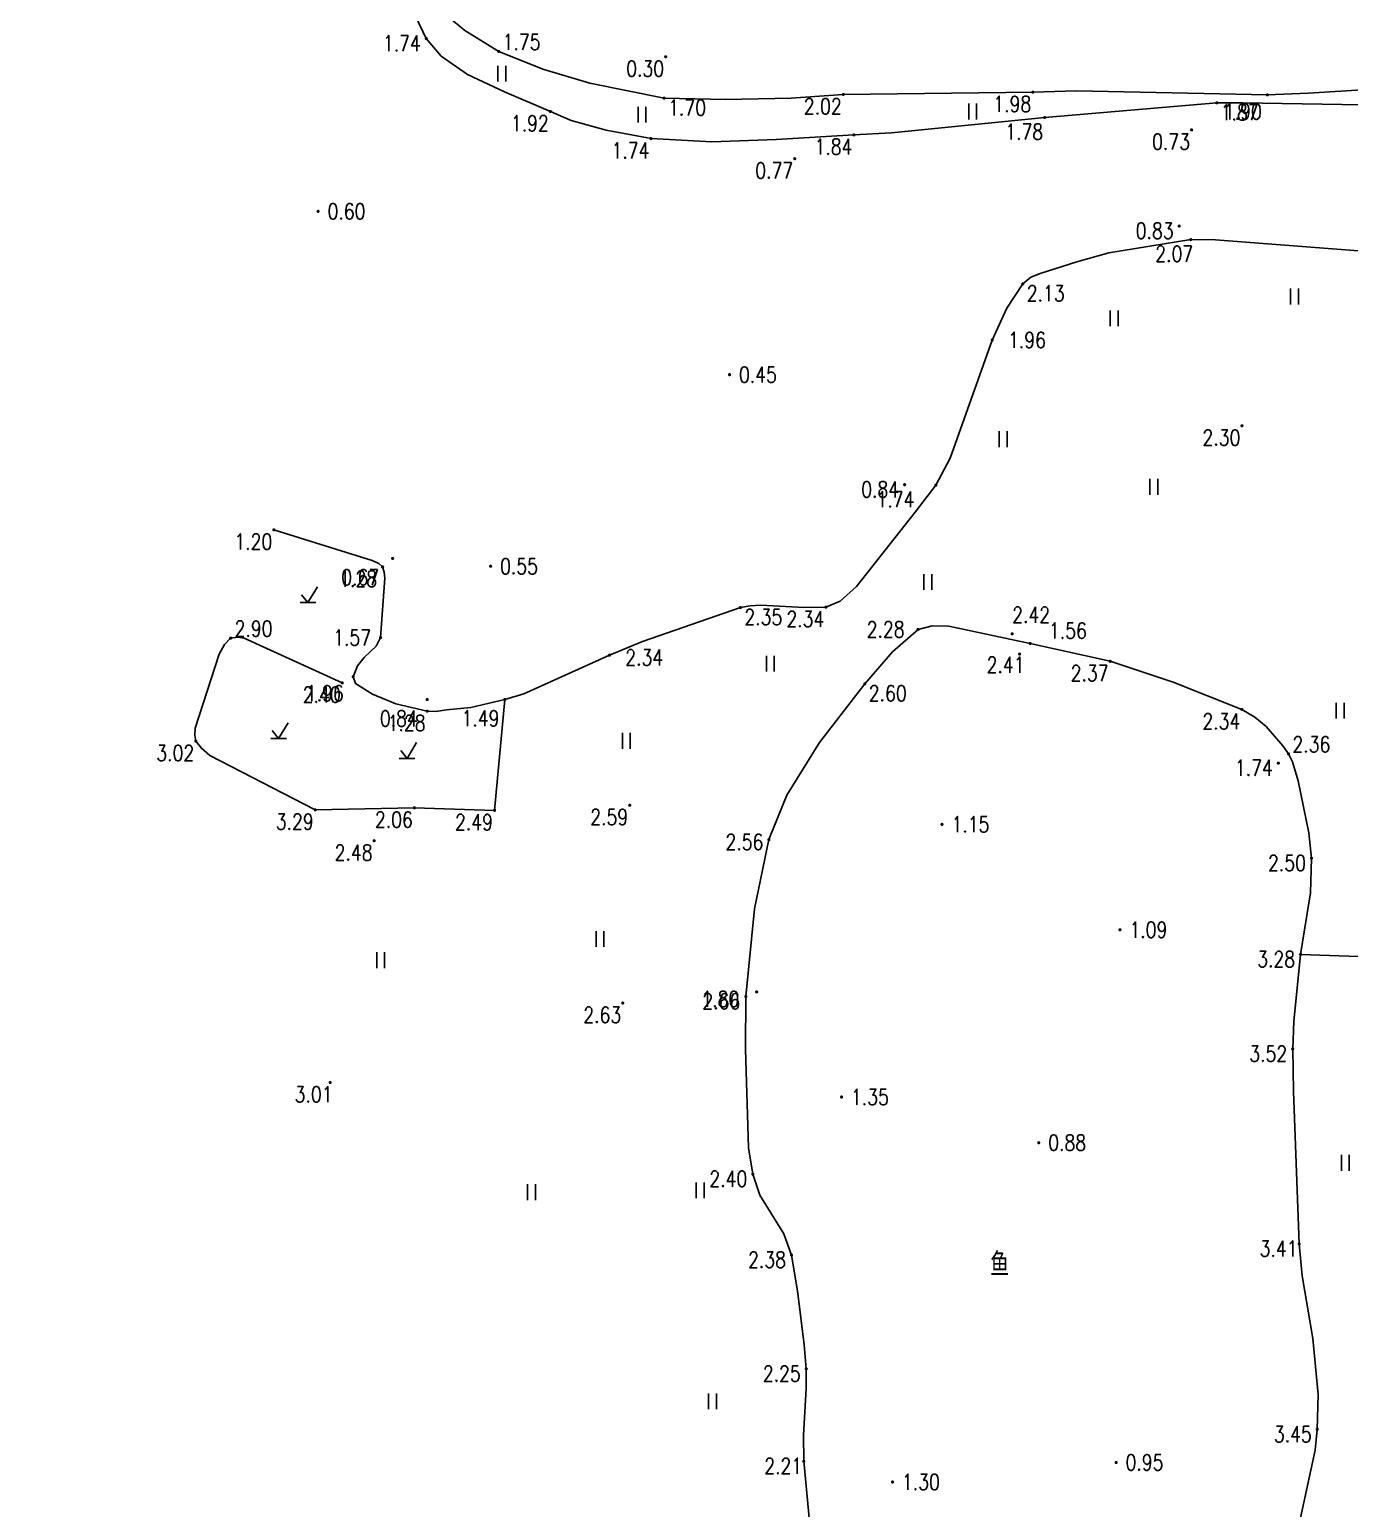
# Model space of a CAD drawing. Extents: x 500064 to 501389, y 2542464 to 2545400.
# Drawn here: x 500636.2 to 500719.7, y 2543541.7 to 2543635.3 of the extents above; entities that cross this region are included whole.
import ezdxf
from ezdxf.enums import TextEntityAlignment as Align

# ---------------------------------------------------------------- set-up
doc = ezdxf.new("R2010")
doc.units = 0
doc.header["$LTSCALE"] = 0.5
doc.layers.get('0').update_dxf_attribs({"linetype": 'CONTINUOUS', "lineweight": 5})
doc.layers.add('GCD', color=8, linetype='CONTINUOUS')
doc.layers.add('地形图', color=8, linetype='CONTINUOUS')
doc.styles.add('HZ', font='romans.shx', dxfattribs={"width": 0.8, "bigfont": 'hztxt.shx'})
doc.linetypes.add('10421', pattern='A,2,[150,AAA.SHX,S=1,R=0,X=0,Y=1],1e-11', length=2)
doc.linetypes.add('1161', pattern='A,0,[149,AAA.SHX,S=0.15,R=0,X=0,Y=0],-1.6', length=1.6)

# ---------------------------------------------------------------- blocks, each defined once
blk = doc.blocks.new('GC200')
at = {"linetype": 'Continuous', "const_width": 0.2, "flags": 128}
blk.add_lwpolyline([(-0.1, 0, 1), (0.1, 0, 1)], format="xyb", close=True, dxfattribs=at)
blk = doc.blocks.new('gc121')
for p, q in [((-0.5, -1), (-0.5, 1)), ((0.5, -1), (0.5, 1))]:
    blk.add_line(p, q)
blk = doc.blocks.new('gc123')
for p, q in [((0, 0), (1.2, 2)), ((-1, 0), (1, 0)), ((0, 0), (-0.8, 1))]:
    blk.add_line(p, q)

msp = doc.modelspace()

# ---------------------------------------------------------------- linework, layer by layer
at = {"layer": '地形图', "linetype": '10421', "flags": 128}
for points in [[(500860.343, 2543851.928), (500860.047, 2543848.173), (500860.224, 2543843.871), (500860.586, 2543841.436), (500861.444, 2543839.235), (500862.157, 2543836.826), (500862.338, 2543834.809), (500861.901, 2543832.451), (500860.911, 2543830.439), (500859.128, 2543827.609), (500851.893, 2543817.011), (500850.945, 2543815.282), (500850.008, 2543813.394), (500847.518, 2543806.489), (500847.098, 2543805.734), (500846.64, 2543805.158), (500845.603, 2543804.195), (500844.63, 2543803.65), (500843.912, 2543803.41), (500843.033, 2543803.431), (500841.899, 2543803.694), (500838.886, 2543804.666), (500837.358, 2543805.028), (500836.219, 2543805.211), (500835.198, 2543805.278), (500833.319, 2543805.204), (500832.559, 2543805.261), (500831.069, 2543805.446), (500823.29, 2543806.657), (500820.881, 2543807.2), (500817.506, 2543808.162), (500813.685, 2543809.652), (500811.133, 2543811.063), (500810.562, 2543811.189), (500809.059, 2543811.24), (500806.627, 2543811.101), (500804.968, 2543810.83), (500804.108, 2543810.524), (500803.544, 2543810.028), (500802.875, 2543809.264), (500802.289, 2543808.208), (500801.898, 2543807.177), (500801.711, 2543806.174), (500801.722, 2543805.504), (500802.184, 2543804.167), (500802.293, 2543803.494), (500802.284, 2543802.744), (500802.173, 2543802.052), (500802.121, 2543801.759), (500802.038, 2543801.542), (500801.778, 2543801.351), (500798.924, 2543800.552), (500798.309, 2543800.226), (500798.148, 2543800.084), (500798.065, 2543799.938), (500797.985, 2543799.517), (500798.448, 2543797.098), (500798.544, 2543796.806), (500798.733, 2543796.507), (500798.851, 2543796.454), (500799.025, 2543796.436), (500799.182, 2543796.474), (500799.312, 2543796.541), (500800.273, 2543797.618), (500800.469, 2543797.754), (500800.737, 2543797.895), (500801.053, 2543797.953), (500801.388, 2543797.941), (500804.649, 2543797.386), (500805.832, 2543797.09), (500809.789, 2543795.991), (500814.45, 2543794.43), (500819.265, 2543792.747), (500823.708, 2543790.935), (500830.01, 2543788.428), (500830.42, 2543788.161), (500830.684, 2543787.752), (500830.717, 2543787.25), (500830.635, 2543786.574), (500828.876, 2543781.625), (500824.671, 2543771.397), (500823.392, 2543767.802), (500820.356, 2543759.78), (500819.801, 2543757.665), (500819.636, 2543756.3), (500819.695, 2543755.201), (500819.926, 2543753.871), (500820.289, 2543752.135), (500820.164, 2543750.426), (500819.733, 2543748.326), (500814.277, 2543735.818), (500812.157, 2543730.812), (500810.77, 2543727.398), (500810.197, 2543726.096), (500804.923, 2543715.593), (500801.135, 2543708.145), (500800.056, 2543706.559), (500799.568, 2543706.249), (500798.843, 2543705.997), (500797.404, 2543705.787), (500796.77, 2543705.817), (500796.121, 2543705.928), (500789.994, 2543708.502), (500787.543, 2543709.301), (500781.647, 2543711.482), (500775.489, 2543713.089), (500771.585, 2543714.053), (500760.307, 2543715.899), (500759.63, 2543715.908), (500759.318, 2543715.773), (500759.19, 2543715.596), (500759.132, 2543715.308), (500758.909, 2543712.025), (500758.852, 2543710.191), (500758.616, 2543704.913), (500758.641, 2543703.982), (500758.815, 2543703.42), (500759.291, 2543702.774), (500759.912, 2543702.198), (500760.502, 2543701.735), (500762.052, 2543700.977), (500767.871, 2543698.438), (500770.746, 2543697.33), (500775.392, 2543695.692), (500776.018, 2543695.527), (500776.429, 2543695.584), (500777.993, 2543696.026), (500778.308, 2543696.078), (500778.564, 2543696.038), (500778.801, 2543695.977), (500786.589, 2543693.437), (500788.881, 2543692.619), (500791.081, 2543691.701), (500793.057, 2543690.679), (500793.256, 2543690.443), (500793.444, 2543690.116), (500793.597, 2543689.678), (500793.583, 2543689.13), (500793.424, 2543688.696), (500792.696, 2543687.458), (500792.27, 2543686.532), (500789.308, 2543677.158), (500787.385, 2543672.284), (500786.233, 2543668.935), (500784.592, 2543662.504), (500783.42, 2543656.342), (500783.174, 2543653.102), (500783.306, 2543649.457), (500783.549, 2543647.984), (500784.91, 2543643.685), (500785.566, 2543641.799), (500786.043, 2543639.398), (500786.337, 2543637.109), (500786.169, 2543630.304), (500786.054, 2543629.794), (500785.868, 2543629.496), (500785.369, 2543629.434), (500784.87, 2543629.534), (500782.302, 2543630.056), (500780.179, 2543630.601), (500776.162, 2543631.868), (500773.51, 2543632.933), (500768.622, 2543635.33), (500764.488, 2543637.161), (500762.961, 2543637.683), (500760.591, 2543638.221), (500758.572, 2543638.617), (500757.477, 2543638.755), (500756.614, 2543638.711), (500754.644, 2543637.464), (500753.951, 2543637.222), (500749.75, 2543637.4), (500747.868, 2543637.509), (500747.238, 2543637.413), (500746.88, 2543637.207), (500746.726, 2543637.013), (500746.522, 2543636.579), (500746.314, 2543635.787), (500746.138, 2543635.303), (500745.946, 2543635.058), (500741.716, 2543632.814), (500739.79, 2543631.823), (500734.266, 2543628.917), (500733.774, 2543628.751), (500733.273, 2543628.674), (500733.04, 2543628.823), (500732.916, 2543629.01), (500732.441, 2543630.626), (500732.355, 2543630.78), (500732.197, 2543630.906), (500731.749, 2543631.013), (500731.241, 2543631.002), (500724.288, 2543630.447), (500712.949, 2543630.645), (500711.325, 2543630.634), (500700.435, 2543629.704), (500690.727, 2543628.745), (500688.358, 2543628.605), (500683.424, 2543628.311), (500679.368, 2543628.16), (500675.508, 2543628.369), (500672.672, 2543628.904), (500670.448, 2543629.513), (500669.135, 2543630.089), (500666.228, 2543631.331), (500663.88, 2543632.429), (500662.231, 2543633.593), (500661.28, 2543634.705), (500660.618, 2543636.077), (500659.469, 2543640.107), (500658.985, 2543641.512), (500658.469, 2543642.778), (500656.226, 2543646.444), (500655.177, 2543647.656), (500648.572, 2543653.759), (500648.131, 2543654.519), (500647.792, 2543655.337), (500647.668, 2543656.082), (500647.599, 2543656.926), (500648.349, 2543665.451), (500648.591, 2543668.017), (500648.598, 2543669.946), (500648.074, 2543678.756), (500648.063, 2543679.504), (500648.153, 2543680.673), (500648.66, 2543685.231), (500649.522, 2543690.364), (500649.605, 2543691.42), (500649.602, 2543692.247), (500649.394, 2543692.709), (500649.152, 2543693.058), (500639.722, 2543698.395), (500639.047, 2543698.96), (500638.606, 2543699.429), (500638.363, 2543700.114), (500638.123, 2543701.005), (500637.19, 2543705.892), (500637.056, 2543707.165), (500637.173, 2543709.494), (500637.972, 2543713.611), (500638.014, 2543714.168), (500637.897, 2543715.46), (500637.016, 2543719.21), (500636.885, 2543720.059), (500636.661, 2543722.165), (500636.162, 2543732.418), (500636.259, 2543733.964), (500636.438, 2543735.027), (500636.684, 2543735.902), (500637.752, 2543739.042), (500640.183, 2543744.392), (500644.069, 2543753.036), (500646.886, 2543758.268), (500646.946, 2543758.764), (500646.947, 2543759.128), (500646.805, 2543759.441), (500646.535, 2543759.695), (500644.538, 2543760.65)], [(500651.629, 2543603.607), (500657.861, 2543601.668), (500658.273, 2543601.471), (500658.516, 2543601.254), (500658.622, 2543600.93), (500658.646, 2543600.554), (500658.384, 2543596.78), (500658.098, 2543596.242), (500657.348, 2543595.524), (500656.934, 2543595.001), (500656.652, 2543594.307), (500656.792, 2543593.879), (500657.878, 2543593.201), (500659.358, 2543592.59), (500661.336, 2543592.128), (500661.879, 2543592.106), (500662.568, 2543592.198), (500664.092, 2543592.353), (500666.258, 2543592.868), (500667.466, 2543593.231), (500672.879, 2543595.668), (500674.976, 2543596.541), (500681.17, 2543598.68), (500681.793, 2543598.785), (500682.453, 2543598.836), (500685.187, 2543598.693), (500686.581, 2543598.705), (500687.481, 2543599.089), (500688.528, 2543600.014), (500692.231, 2543604.714), (500693.536, 2543606.432), (500694.443, 2543608.14), (500697.113, 2543615.62), (500698.036, 2543617.637), (500699.049, 2543619.172), (500699.564, 2543619.597), (500700.145, 2543619.83), (500702.466, 2543620.565), (500704.484, 2543621.141), (500709.684, 2543621.976), (500711.256, 2543621.959), (500723.053, 2543621.05), (500725.897, 2543621.105), (500730.335, 2543621.544), (500732.055, 2543621.827), (500739.095, 2543623.127), (500740.093, 2543623.152), (500743.302, 2543622.858), (500744.322, 2543622.954), (500745.071, 2543623.249), (500746.126, 2543623.914), (500749.646, 2543626.467), (500751.041, 2543627.17), (500752.392, 2543627.4), (500754.916, 2543627.551), (500762.01, 2543627.389), (500762.701, 2543627.348), (500763.336, 2543627.23), (500764.923, 2543626.611), (500767.412, 2543625.399), (500767.783, 2543625.133), (500768.134, 2543624.759), (500768.295, 2543624.25), (500768.336, 2543623.553), (500767.77, 2543614.322), (500768.216, 2543607.634), (500768.53, 2543606.126), (500768.749, 2543605.683), (500769.123, 2543605.253), (500770.141, 2543604.404), (500771.157, 2543603.819), (500772.493, 2543603.26), (500773.543, 2543603.206), (500774.754, 2543603.378), (500778.993, 2543604.419), (500779.646, 2543604.612), (500780.275, 2543605.003), (500780.48, 2543605.506), (500780.595, 2543605.975), (500781.379, 2543612.171), (500781.549, 2543612.873), (500782.506, 2543615.937), (500782.628, 2543616.155), (500782.762, 2543616.326), (500783.082, 2543616.475), (500785.673, 2543616.915), (500785.951, 2543616.91), (500786.211, 2543616.86), (500786.317, 2543616.662), (500786.357, 2543616.35), (500786.443, 2543611.568), (500786.387, 2543610.342), (500786.242, 2543608.926), (500784.312, 2543594.884), (500783.466, 2543587.795), (500783.21, 2543584.221), (500782.621, 2543571.853), (500782.26, 2543569.353), (500781.973, 2543567.465), (500780.727, 2543562.334), (500780.312, 2543559.828), (500779.951, 2543557.29), (500779.273, 2543550.117), (500779.178, 2543548.483), (500778.561, 2543534.145), (500778.086, 2543522.801), (500778.206, 2543521.021), (500778.575, 2543519.536), (500779.399, 2543517.517), (500779.872, 2543516.786), (500782.57, 2543514.691), (500783.259, 2543513.812), (500783.741, 2543512.688), (500784.684, 2543509.79), (500786.521, 2543502.311), (500786.681, 2543501.133), (500786.569, 2543500.052), (500786.129, 2543498.407), (500784.697, 2543494.492), (500784.651, 2543493.744), (500784.722, 2543492.971), (500784.964, 2543491.823), (500785.079, 2543491.627), (500785.219, 2543491.461), (500785.572, 2543491.431), (500787.322, 2543491.665), (500788.044, 2543491.622), (500788.669, 2543491.418), (500788.993, 2543491.186), (500789.203, 2543490.799), (500789.257, 2543489.923), (500787.619, 2543464.343), (500786.91, 2543460.878), (500786.769, 2543459.701), (500786.638, 2543458.23), (500786.713, 2543455.948), (500786.608, 2543454.09), (500786.341, 2543452.651), (500786.082, 2543451.588), (500785.88, 2543451.163), (500785.636, 2543450.956), (500785.127, 2543450.694), (500783.724, 2543449.642), (500781.881, 2543448.618), (500779.27, 2543447.55), (500769.231, 2543443.02), (500757.701, 2543439.447), (500754.662, 2543438.383), (500753.141, 2543437.693), (500751.527, 2543436.741), (500748.434, 2543434.823), (500747.142, 2543433.801), (500746.768, 2543432.863), (500745.056, 2543425.785), (500744.448, 2543424.212), (500742.995, 2543422.625), (500738.215, 2543418.317), (500733.506, 2543414.596), (500729.301, 2543410.497), (500716.468, 2543394.053), (500713.877, 2543391.016), (500711.071, 2543388.079), (500699.609, 2543377.089), (500699.513, 2543376.74), (500699.494, 2543376.418), (500699.705, 2543375.968), (500700.372, 2543375.405), (500701.207, 2543374.961), (500701.748, 2543375.052), (500702.23, 2543375.247), (500715.338, 2543390.13), (500731.542, 2543408.611), (500733.982, 2543411.478), (500736.899, 2543414.663), (500744.156, 2543421.601), (500744.474, 2543421.785), (500744.753, 2543421.834), (500744.903, 2543421.737), (500745.045, 2543421.413), (500745.816, 2543411.735), (500746.046, 2543411.231), (500746.246, 2543410.933), (500746.975, 2543410.786), (500747.866, 2543410.927), (500748.446, 2543411.255), (500748.623, 2543411.886), (500748.333, 2543413.905), (500746.677, 2543420.82), (500746.356, 2543423.283), (500746.659, 2543425.698), (500747.888, 2543432.663), (500748.15, 2543433.317), (500748.62, 2543433.799), (500752.382, 2543436.346), (500753.26, 2543436.816), (500754.392, 2543437.208), (500755.594, 2543437.516), (500761.909, 2543438.704), (500765.654, 2543439.439), (500768.075, 2543440.117), (500772.67, 2543441.941), (500780.368, 2543444.936), (500783.282, 2543446.321), (500785.34, 2543447.504), (500786.384, 2543448.408), (500787.254, 2543449.745), (500789.917, 2543458.761), (500790.751, 2543463.582), (500790.981, 2543465.328), (500791.302, 2543469.661), (500791.794, 2543508.587), (500791.708, 2543510.688), (500791.424, 2543512.587), (500789.993, 2543517.044), (500789.743, 2543523.296), (500790.651, 2543533.807), (500791.77, 2543542.912), (500803.865, 2543624.262), (500804.791, 2543626.73), (500805.977, 2543627.956), (500807.359, 2543628.501), (500810.847, 2543628.626), (500839.481, 2543626.91), (500850.889, 2543625.662), (500876.41, 2543623.576), (500886.321, 2543622.634), (500901.728, 2543621.329)], [(500654.251, 2543585.877), (500647.575, 2543589.322), (500647.04, 2543589.777), (500646.685, 2543590.221), (500646.618, 2543590.612), (500646.654, 2543591.055), (500648.174, 2543595.736), (500648.512, 2543596.349), (500648.893, 2543596.748), (500649.343, 2543596.807), (500649.747, 2543596.735), (500655.957, 2543593.912)], [(500716.638, 2543576.725), (500722.135, 2543576.536), (500726.57, 2543576.211), (500730.033, 2543576.155), (500730.923, 2543576.286), (500731.903, 2543576.669)]]:
    msp.add_lwpolyline(points, dxfattribs=at)
for points in [[(500749.391, 2543657.349), (500749.354, 2543653.953), (500749.374, 2543652.904), (500749.484, 2543651.965), (500749.699, 2543651.101), (500750.795, 2543647.83), (500751.225, 2543646.664), (500751.593, 2543646.056), (500752.291, 2543645.247), (500753.457, 2543644.536), (500755.642, 2543643.561), (500759.588, 2543642.192), (500762.031, 2543641.902), (500764.507, 2543641.926), (500767.41, 2543642.082), (500770.755, 2543642.554), (500772.418, 2543643.116), (500773.738, 2543643.694), (500775.07, 2543644.429), (500776.623, 2543645.612), (500777.248, 2543646.571), (500777.795, 2543647.597), (500778.464, 2543649.086), (500779.502, 2543651.933), (500780.579, 2543654.969), (500781.347, 2543657.47), (500781.826, 2543659.723), (500784.124, 2543673.351), (500784.403, 2543675.534), (500784.518, 2543677.342), (500784.416, 2543679.988), (500784.315, 2543680.518), (500784.14, 2543681.126), (500783.938, 2543681.654), (500783.816, 2543681.812), (500783.594, 2543681.986), (500783.223, 2543682.127), (500782.762, 2543682.218), (500782.152, 2543682.246), (500778.96, 2543682.19), (500778.676, 2543682.257), (500778.507, 2543682.361), (500778.395, 2543682.581), (500778.355, 2543682.758), (500778.159, 2543686.335), (500778.136, 2543687.339), (500778.26, 2543689.483), (500778.209, 2543689.874), (500777.964, 2543690.441), (500777.419, 2543691.259), (500775.228, 2543694.527), (500774.854, 2543694.889), (500774.471, 2543695.091), (500774.037, 2543695.201), (500773.691, 2543695.252), (500763.274, 2543694.256), (500762.265, 2543694.094), (500761.785, 2543693.944), (500759.389, 2543692.999), (500757.192, 2543692.407), (500756.727, 2543692.208), (500756.456, 2543691.989), (500756.097, 2543691.634), (500755.79, 2543691.214), (500754.182, 2543688.229), (500753.796, 2543687.738), (500753.218, 2543687.703), (500752.175, 2543687.887), (500751.895, 2543688.058), (500751.815, 2543688.579), (500753.083, 2543696.805), (500753.734, 2543701.407), (500753.801, 2543703.865), (500753.419, 2543713.724), (500753.391, 2543714.019), (500753.301, 2543714.187), (500753.103, 2543714.272), (500752.899, 2543714.285), (500750.758, 2543714.281), (500750.528, 2543714.342), (500750.366, 2543714.427), (500750.202, 2543714.579), (500750.11, 2543714.713), (500749.842, 2543715.919), (500749.655, 2543716.129), (500749.424, 2543716.286), (500749.04, 2543716.379), (500748.633, 2543716.438), (500739.005, 2543717.083), (500735.145, 2543717.507), (500725.961, 2543718.847), (500724.161, 2543719.054), (500709.326, 2543719.724), (500708.013, 2543719.968), (500705.952, 2543720.473), (500704.782, 2543720.868), (500704.111, 2543721.259), (500699.64, 2543724.406), (500699.385, 2543724.49), (500699.086, 2543724.526), (500698.828, 2543724.463), (500698.614, 2543724.339), (500697.459, 2543723.369), (500696.919, 2543723.171), (500696.258, 2543723.094), (500694.341, 2543723.453), (500693.385, 2543723.572), (500692.555, 2543723.593), (500691.756, 2543723.345), (500690.981, 2543722.997), (500690.082, 2543722.522), (500689.371, 2543722.082), (500685.237, 2543717.655), (500683.791, 2543716.697), (500678.722, 2543714.51), (500674.877, 2543713.304), (500673.099, 2543712.908), (500672.128, 2543712.707), (500671.274, 2543712.515), (500669.663, 2543712.397), (500664.183, 2543712.479), (500663.898, 2543712.47), (500663.567, 2543712.594), (500663.32, 2543712.877), (500663.148, 2543713.473), (500663.073, 2543713.64), (500662.852, 2543713.772), (500662.083, 2543713.714), (500660.687, 2543713.482), (500659.35, 2543713.146), (500658.266, 2543712.572), (500657.371, 2543711.957), (500656.623, 2543711.216), (500656.09, 2543710.419), (500653.643, 2543702.546), (500653.669, 2543702.233), (500653.747, 2543701.995), (500653.953, 2543701.773), (500654.887, 2543701.565), (500655.049, 2543701.494), (500655.136, 2543701.35), (500655.133, 2543701.094), (500655.041, 2543700.84), (500653.016, 2543696.464), (500651.778, 2543693.313), (500649.52, 2543685.466), (500649.137, 2543683.696), (500648.989, 2543681.865), (500648.843, 2543676.527), (500648.943, 2543673.54), (500649.582, 2543661.821), (500649.815, 2543660.48), (500650.177, 2543659.856), (500651.155, 2543658.517), (500651.464, 2543657.936), (500651.895, 2543656.177), (500652.16, 2543653.769), (500652.44, 2543652.563), (500652.872, 2543651.506), (500653.681, 2543650.396), (500659.628, 2543642.869), (500659.974, 2543642.316), (500660.258, 2543641.713), (500660.422, 2543640.769), (500660.556, 2543639.152), (500660.866, 2543638.139), (500661.922, 2543636.69), (500663.712, 2543635.218), (500665.863, 2543633.89), (500668.653, 2543632.762), (500671.639, 2543631.874), (500676.341, 2543630.934), (500680.234, 2543630.849), (500684.384, 2543630.935), (500687.682, 2543631.167), (500699.681, 2543631.312), (500702.44, 2543631.388), (500714.533, 2543631.137), (500717.114, 2543631.238), (500724.67, 2543631.705), (500729.855, 2543632.074), (500733.046, 2543632.435), (500735.892, 2543632.984), (500737.213, 2543633.415), (500738.906, 2543634.108), (500744.031, 2543636.561), (500746.853, 2543637.823), (500747.497, 2543638.197), (500748.071, 2543638.559), (500748.436, 2543639.02), (500748.768, 2543639.662), (500749.278, 2543641.386), (500750.012, 2543644.325), (500750.166, 2543645.24), (500750.168, 2543646.129), (500749.27, 2543649.723), (500748.958, 2543651.843), (500748.869, 2543652.854), (500748.839, 2543654.988), (500748.833, 2543657.3)], [(500718.188, 2543537.689), (500718.238, 2543538.046), (500718.166, 2543538.287), (500718.011, 2543538.474), (500717.788, 2543538.497), (500716.641, 2543538.139), (500716.341, 2543538.26), (500716.218, 2543538.554), (500716.19, 2543539.015), (500717.563, 2543545.34), (500717.692, 2543546.651), (500717.752, 2543548.859), (500717.405, 2543552.404), (500716.736, 2543556.377), (500716.543, 2543558.398), (500716.192, 2543568.04), (500716.137, 2543570.737), (500716.21, 2543572.475), (500716.638, 2543576.725), (500717.272, 2543580.618), (500717.325, 2543582.815), (500717.16, 2543584.427), (500716.472, 2543587.709), (500716.118, 2543588.908), (500715.87, 2543589.418), (500715.511, 2543589.934), (500714.466, 2543591.152), (500713.734, 2543591.749), (500712.92, 2543592.234), (500708.578, 2543593.967), (500704.579, 2543595.28), (500699.509, 2543596.41), (500694.361, 2543597.502), (500693.311, 2543597.53), (500692.413, 2543597.296), (500690.799, 2543595.884), (500689.045, 2543593.857), (500686.176, 2543590.134), (500684.097, 2543586.81), (500682.972, 2543583.995), (500682.05, 2543579.605), (500681.509, 2543574.06), (500681.496, 2543570.72), (500681.672, 2543564.486), (500681.953, 2543562.816), (500682.397, 2543561.49), (500683.915, 2543559.041), (500684.404, 2543557.692), (500684.789, 2543555.42), (500685.202, 2543552.011), (500685.338, 2543550.487), (500685.326, 2543549.252), (500685.169, 2543546.293), (500685.177, 2543544.638), (500686.058, 2543535.422), (500686.918, 2543529.256), (500687.397, 2543526.545), (500687.848, 2543524.749), (500688.39, 2543523.495), (500688.875, 2543522.623), (500690.131, 2543521.864), (500691.41, 2543521.368), (500693.553, 2543520.879), (500696.066, 2543520.793), (500705.087, 2543521.654), (500707.817, 2543521.97), (500709.488, 2543522.671), (500711.174, 2543523.704), (500712.565, 2543524.729), (500714.037, 2543525.962), (500715.111, 2543527.662), (500716.039, 2543529.734), (500716.63, 2543531.588)]]:
    msp.add_lwpolyline(points, close=True, dxfattribs=at)
at = {"layer": '地形图', "linetype": '1161', "flags": 128}
msp.add_lwpolyline([(500654.251, 2543585.877), (500660.526, 2543586.006), (500665.6, 2543585.845), (500666.258, 2543592.868)], dxfattribs=at)

# ---------------------------------------------------------------- block references
at = {"layer": '地形图', "linetype": 'Continuous'}
ref = msp.add_blockref('GC200', (500661.28, 2543634.705, 1.743), dxfattribs=dict(at, xscale=0.5, yscale=0.5, zscale=0.5))
ref.add_attrib('height', '1.74', dxfattribs={"layer": 'GCD', "linetype": 'Continuous', "height": 1, "style": 'HZ', "width": 0.8}).set_placement((500658.53, 2543634.405, 1.74), align=Align.MIDDLE_LEFT)
ref = msp.add_blockref('GC200', (500665.863, 2543633.89, 1.748), dxfattribs=dict(at, xscale=0.5, yscale=0.5, zscale=0.5))
ref.add_attrib('height', '1.75', dxfattribs={"layer": 'GCD', "linetype": 'Continuous', "height": 1, "style": 'HZ', "width": 0.8}).set_placement((500666.113, 2543634.49, 1.75), align=Align.MIDDLE_LEFT)
ref = msp.add_blockref('GC200', (500676.436, 2543633.553, 0.297), dxfattribs=dict(at, xscale=0.5, yscale=0.5, zscale=0.5))
ref.add_attrib('height', '0.30', dxfattribs={"layer": 'GCD', "linetype": 'Continuous', "height": 1, "style": 'HZ', "width": 0.8}).set_placement((500673.936, 2543632.803, 0.3), align=Align.MIDDLE_LEFT)
at = {"layer": '地形图', "linetype": 'Continuous', "xscale": 0.5, "yscale": 0.5}
for name, p in [('gc121', (500666.062, 2543632.481)), ('gc121', (500695.872, 2543630.09)), ('gc121', (500674.935, 2543629.89)), ('gc121', (500716.255, 2543618.373)), ('gc121', (500704.83, 2543616.993)), ('gc121', (500697.799, 2543609.34)), ('gc121', (500707.341, 2543606.329)), ('gc121', (500693.028, 2543600.307)), ('gc123', (500653.785, 2543598.993)), ('gc121', (500683.062, 2543595.132)), ('gc121', (500719.143, 2543592.152)), ('gc123', (500651.929, 2543590.394)), ('gc121', (500673.948, 2543590.246)), ('gc123', (500660.063, 2543589.134)), ('gc121', (500672.281, 2543577.696)), ('gc121', (500658.389, 2543576.364)), ('gc121', (500719.467, 2543563.534)), ('gc121', (500678.614, 2543561.786)), ('gc121', (500667.945, 2543561.675)), ('gc121', (500679.395, 2543548.433))]:
    msp.add_blockref(name, p, dxfattribs=at)
at = {"layer": '地形图', "linetype": 'Continuous'}
ref = msp.add_blockref('GC200', (500676.341, 2543630.934, 1.696), dxfattribs=dict(at, xscale=0.5, yscale=0.5, zscale=0.5))
ref.add_attrib('height', '1.70', dxfattribs={"layer": 'GCD', "linetype": 'Continuous', "height": 1, "style": 'HZ', "width": 0.8}).set_placement((500676.591, 2543630.334, 1.7), align=Align.MIDDLE_LEFT)
ref = msp.add_blockref('GC200', (500687.682, 2543631.167, 2.023), dxfattribs=dict(at, xscale=0.5, yscale=0.5, zscale=0.5))
ref.add_attrib('height', '2.02', dxfattribs={"layer": 'GCD', "linetype": 'Continuous', "height": 1, "style": 'HZ', "width": 0.8}).set_placement((500685.182, 2543630.417, 2.02), align=Align.MIDDLE_LEFT)
ref = msp.add_blockref('GC200', (500699.681, 2543631.312, 1.983), dxfattribs=dict(at, xscale=0.5, yscale=0.5, zscale=0.5))
ref.add_attrib('height', '1.98', dxfattribs={"layer": 'GCD', "linetype": 'Continuous', "height": 1, "style": 'HZ', "width": 0.8}).set_placement((500697.181, 2543630.562, 1.98), align=Align.MIDDLE_LEFT)
ref = msp.add_blockref('GC200', (500711.325, 2543630.634, 1.873), dxfattribs=dict(at, xscale=0.5, yscale=0.5, zscale=0.5))
ref.add_attrib('height', '1.87', dxfattribs={"layer": 'GCD', "linetype": 'Continuous', "height": 1, "style": 'HZ', "width": 0.8}).set_placement((500711.575, 2543630.034, 1.87), align=Align.MIDDLE_LEFT)
ref = msp.add_blockref('GC200', (500714.533, 2543631.137, 1.896), dxfattribs=dict(at, xscale=0.5, yscale=0.5, zscale=0.5))
ref.add_attrib('height', '1.90', dxfattribs={"layer": 'GCD', "linetype": 'Continuous', "height": 1, "style": 'HZ', "width": 0.8}).set_placement((500711.783, 2543630.087, 1.9), align=Align.MIDDLE_LEFT)
ref = msp.add_blockref('GC200', (500669.135, 2543630.089, 1.917), dxfattribs=dict(at, xscale=0.5, yscale=0.5, zscale=0.5))
ref.add_attrib('height', '1.92', dxfattribs={"layer": 'GCD', "linetype": 'Continuous', "height": 1, "style": 'HZ', "width": 0.8}).set_placement((500666.635, 2543629.339, 1.92), align=Align.MIDDLE_LEFT)
ref = msp.add_blockref('GC200', (500700.435, 2543629.704, 1.78), dxfattribs=dict(at, xscale=0.5, yscale=0.5, zscale=0.5))
ref.add_attrib('height', '1.78', dxfattribs={"layer": 'GCD', "linetype": 'Continuous', "height": 1, "style": 'HZ', "width": 0.8}).set_placement((500697.935, 2543628.804, 1.78), align=Align.MIDDLE_LEFT)
ref = msp.add_blockref('GC200', (500688.358, 2543628.605, 1.842), dxfattribs=dict(at, xscale=0.5, yscale=0.5, zscale=0.5))
ref.add_attrib('height', '1.84', dxfattribs={"layer": 'GCD', "linetype": 'Continuous', "height": 1, "style": 'HZ', "width": 0.8}).set_placement((500685.858, 2543627.855, 1.84), align=Align.MIDDLE_LEFT)
ref = msp.add_blockref('GC200', (500709.734, 2543628.923, 0.725), dxfattribs=dict(at, xscale=0.5, yscale=0.5, zscale=0.5))
ref.add_attrib('height', '0.73', dxfattribs={"layer": 'GCD', "linetype": 'Continuous', "height": 1, "style": 'HZ', "width": 0.8}).set_placement((500707.234, 2543628.173, 0.73), align=Align.MIDDLE_LEFT)
ref = msp.add_blockref('GC200', (500675.508, 2543628.369, 1.741), dxfattribs=dict(at, xscale=0.5, yscale=0.5, zscale=0.5))
ref.add_attrib('height', '1.74', dxfattribs={"layer": 'GCD', "linetype": 'Continuous', "height": 1, "style": 'HZ', "width": 0.8}).set_placement((500673.008, 2543627.619, 1.74), align=Align.MIDDLE_LEFT)
ref = msp.add_blockref('GC200', (500684.61, 2543627.099, 0.773), dxfattribs=dict(at, xscale=0.5, yscale=0.5, zscale=0.5))
ref.add_attrib('height', '0.77', dxfattribs={"layer": 'GCD', "linetype": 'Continuous', "height": 1, "style": 'HZ', "width": 0.8}).set_placement((500682.11, 2543626.349, 0.77), align=Align.MIDDLE_LEFT)
ref = msp.add_blockref('GC200', (500654.428, 2543623.767, 0.6), dxfattribs=dict(at, xscale=0.5, yscale=0.5, zscale=0.5))
ref.add_attrib('height', '0.60', dxfattribs={"layer": 'GCD', "linetype": 'Continuous', "height": 1, "style": 'HZ', "width": 0.8}).set_placement((500655.028, 2543623.767, 0.6), align=Align.MIDDLE_LEFT)
ref = msp.add_blockref('GC200', (500708.948, 2543622.835, 0.832), dxfattribs=dict(at, xscale=0.5, yscale=0.5, zscale=0.5))
ref.add_attrib('height', '0.83', dxfattribs={"layer": 'GCD', "linetype": 'Continuous', "height": 1, "style": 'HZ', "width": 0.8}).set_placement((500706.198, 2543622.535, 0.83), align=Align.MIDDLE_LEFT)
ref = msp.add_blockref('GC200', (500709.684, 2543621.976, 2.067), dxfattribs=dict(at, xscale=0.5, yscale=0.5, zscale=0.5))
ref.add_attrib('height', '2.07', dxfattribs={"layer": 'GCD', "linetype": 'Continuous', "height": 1, "style": 'HZ', "width": 0.8}).set_placement((500707.434, 2543621.076, 2.07), align=Align.MIDDLE_LEFT)
ref = msp.add_blockref('GC200', (500699.049, 2543619.172, 2.127), dxfattribs=dict(at, xscale=0.5, yscale=0.5, zscale=0.5))
ref.add_attrib('height', '2.13', dxfattribs={"layer": 'GCD', "linetype": 'Continuous', "height": 1, "style": 'HZ', "width": 0.8}).set_placement((500699.299, 2543618.572, 2.13), align=Align.MIDDLE_LEFT)
ref = msp.add_blockref('GC200', (500697.113, 2543615.62, 1.962), dxfattribs=dict(at, xscale=0.5, yscale=0.5, zscale=0.5))
ref.add_attrib('height', '1.96', dxfattribs={"layer": 'GCD', "linetype": 'Continuous', "height": 1, "style": 'HZ', "width": 0.8}).set_placement((500698.113, 2543615.62, 1.96), align=Align.MIDDLE_LEFT)
ref = msp.add_blockref('GC200', (500680.479, 2543613.425, 0.45), dxfattribs=dict(at, xscale=0.5, yscale=0.5, zscale=0.5))
ref.add_attrib('height', '0.45', dxfattribs={"layer": 'GCD', "linetype": 'Continuous', "height": 1, "style": 'HZ', "width": 0.8}).set_placement((500681.079, 2543613.425, 0.45), align=Align.MIDDLE_LEFT)
ref = msp.add_blockref('GC200', (500712.924, 2543610.193, 2.297), dxfattribs=dict(at, xscale=0.5, yscale=0.5, zscale=0.5))
ref.add_attrib('height', '2.30', dxfattribs={"layer": 'GCD', "linetype": 'Continuous', "height": 1, "style": 'HZ', "width": 0.8}).set_placement((500710.424, 2543609.443, 2.3), align=Align.MIDDLE_LEFT)
ref = msp.add_blockref('GC200', (500691.566, 2543606.459, 0.84), dxfattribs=dict(at, xscale=0.5, yscale=0.5, zscale=0.5))
ref.add_attrib('height', '0.84', dxfattribs={"layer": 'GCD', "linetype": 'Continuous', "height": 1, "style": 'HZ', "width": 0.8}).set_placement((500688.816, 2543606.159, 0.84), align=Align.MIDDLE_LEFT)
ref = msp.add_blockref('GC200', (500693.536, 2543606.432, 1.74), dxfattribs=dict(at, xscale=0.5, yscale=0.5, zscale=0.5))
ref.add_attrib('height', '1.74', dxfattribs={"layer": 'GCD', "linetype": 'Continuous', "height": 1, "style": 'HZ', "width": 0.8}).set_placement((500689.786, 2543605.532, 1.74), align=Align.MIDDLE_LEFT)
ref = msp.add_blockref('GC200', (500651.629, 2543603.607, 1.201), dxfattribs=dict(at, xscale=0.5, yscale=0.5, zscale=0.5))
ref.add_attrib('height', '1.20', dxfattribs={"layer": 'GCD', "linetype": 'Continuous', "height": 1, "style": 'HZ', "width": 0.8}).set_placement((500649.129, 2543602.857, 1.2), align=Align.MIDDLE_LEFT)
ref = msp.add_blockref('GC200', (500659.149, 2543601.793, 0.672), dxfattribs=dict(at, xscale=0.5, yscale=0.5, zscale=0.5))
ref.add_attrib('height', '0.67', dxfattribs={"layer": 'GCD', "linetype": 'Continuous', "height": 1, "style": 'HZ', "width": 0.8}).set_placement((500655.899, 2543600.593, 0.67), align=Align.MIDDLE_LEFT)
ref = msp.add_blockref('GC200', (500665.352, 2543601.298, 0.55), dxfattribs=dict(at, xscale=0.5, yscale=0.5, zscale=0.5))
ref.add_attrib('height', '0.55', dxfattribs={"layer": 'GCD', "linetype": 'Continuous', "height": 1, "style": 'HZ', "width": 0.8}).set_placement((500665.952, 2543601.298, 0.55), align=Align.MIDDLE_LEFT)
ref = msp.add_blockref('GC200', (500658.516, 2543601.254, 1.284), dxfattribs=dict(at, xscale=0.5, yscale=0.5, zscale=0.5))
ref.add_attrib('height', '1.28', dxfattribs={"layer": 'GCD', "linetype": 'Continuous', "height": 1, "style": 'HZ', "width": 0.8}).set_placement((500655.766, 2543600.504, 1.28), align=Align.MIDDLE_LEFT)
ref = msp.add_blockref('GC200', (500681.17, 2543598.68, 2.349), dxfattribs=dict(at, xscale=0.5, yscale=0.5, zscale=0.5))
ref.add_attrib('height', '2.35', dxfattribs={"layer": 'GCD', "linetype": 'Continuous', "height": 1, "style": 'HZ', "width": 0.8}).set_placement((500681.42, 2543598.08, 2.35), align=Align.MIDDLE_LEFT)
ref = msp.add_blockref('GC200', (500686.581, 2543598.705, 2.34), dxfattribs=dict(at, xscale=0.5, yscale=0.5, zscale=0.5))
ref.add_attrib('height', '2.34', dxfattribs={"layer": 'GCD', "linetype": 'Continuous', "height": 1, "style": 'HZ', "width": 0.8}).set_placement((500684.081, 2543597.955, 2.34), align=Align.MIDDLE_LEFT)
ref = msp.add_blockref('GC200', (500648.893, 2543596.748, 2.902), dxfattribs=dict(at, xscale=0.5, yscale=0.5, zscale=0.5))
ref.add_attrib('height', '2.90', dxfattribs={"layer": 'GCD', "linetype": 'Continuous', "height": 1, "style": 'HZ', "width": 0.8}).set_placement((500649.143, 2543597.348, 2.9), align=Align.MIDDLE_LEFT)
ref = msp.add_blockref('GC200', (500692.413, 2543597.296, 2.277), dxfattribs=dict(at, xscale=0.5, yscale=0.5, zscale=0.5))
ref.add_attrib('height', '2.28', dxfattribs={"layer": 'GCD', "linetype": 'Continuous', "height": 1, "style": 'HZ', "width": 0.8}).set_placement((500689.163, 2543597.296, 2.28), align=Align.MIDDLE_LEFT)
ref = msp.add_blockref('GC200', (500698.376, 2543597.019, 2.419), dxfattribs=dict(at, xscale=0.5, yscale=0.5, zscale=0.5))
ref.add_attrib('height', '2.42', dxfattribs={"layer": 'GCD', "linetype": 'Continuous', "height": 1, "style": 'HZ', "width": 0.8}).set_placement((500698.376, 2543598.219, 2.42), align=Align.MIDDLE_LEFT)
ref = msp.add_blockref('GC200', (500658.384, 2543596.78, 1.572), dxfattribs=dict(at, xscale=0.5, yscale=0.5, zscale=0.5))
ref.add_attrib('height', '1.57', dxfattribs={"layer": 'GCD', "linetype": 'Continuous', "height": 1, "style": 'HZ', "width": 0.8}).set_placement((500655.384, 2543596.78, 1.57), align=Align.MIDDLE_LEFT)
ref = msp.add_blockref('GC200', (500698.842, 2543595.738, 1.556), dxfattribs=dict(at, xscale=0.5, yscale=0.5, zscale=0.5))
ref.add_attrib('height', '1.56', dxfattribs={"layer": 'GCD', "linetype": 'Continuous', "height": 1, "style": 'HZ', "width": 0.8}).set_placement((500700.702, 2543597.216, 1.56), align=Align.MIDDLE_LEFT)
ref = msp.add_blockref('GC200', (500672.879, 2543595.668, 2.338), dxfattribs=dict(at, xscale=0.5, yscale=0.5, zscale=0.5))
ref.add_attrib('height', '2.34', dxfattribs={"layer": 'GCD', "linetype": 'Continuous', "height": 1, "style": 'HZ', "width": 0.8}).set_placement((500673.879, 2543595.518, 2.34), align=Align.MIDDLE_LEFT)
ref = msp.add_blockref('GC200', (500699.509, 2543596.41, 2.406), dxfattribs=dict(at, xscale=0.5, yscale=0.5, zscale=0.5))
ref.add_attrib('height', '2.41', dxfattribs={"layer": 'GCD', "linetype": 'Continuous', "height": 1, "style": 'HZ', "width": 0.8}).set_placement((500696.759, 2543595.06, 2.41), align=Align.MIDDLE_LEFT)
ref = msp.add_blockref('GC200', (500704.579, 2543595.28, 2.373), dxfattribs=dict(at, xscale=0.5, yscale=0.5, zscale=0.5))
ref.add_attrib('height', '2.37', dxfattribs={"layer": 'GCD', "linetype": 'Continuous', "height": 1, "style": 'HZ', "width": 0.8}).set_placement((500702.079, 2543594.53, 2.37), align=Align.MIDDLE_LEFT)
ref = msp.add_blockref('GC200', (500656.652, 2543594.307, 1.962), dxfattribs=dict(at, xscale=0.5, yscale=0.5, zscale=0.5))
ref.add_attrib('height', '1.96', dxfattribs={"layer": 'GCD', "linetype": 'Continuous', "height": 1, "style": 'HZ', "width": 0.8}).set_placement((500653.652, 2543593.257, 1.96), align=Align.MIDDLE_LEFT)
ref = msp.add_blockref('GC200', (500655.957, 2543593.912, 2.402), dxfattribs=dict(at, xscale=0.5, yscale=0.5, zscale=0.5))
ref.add_attrib('height', '2.40', dxfattribs={"layer": 'GCD', "linetype": 'Continuous', "height": 1, "style": 'HZ', "width": 0.8}).set_placement((500653.457, 2543593.162, 2.4), align=Align.MIDDLE_LEFT)
ref = msp.add_blockref('GC200', (500689.045, 2543593.857, 2.598), dxfattribs=dict(at, xscale=0.5, yscale=0.5, zscale=0.5))
ref.add_attrib('height', '2.60', dxfattribs={"layer": 'GCD', "linetype": 'Continuous', "height": 1, "style": 'HZ', "width": 0.8}).set_placement((500689.295, 2543593.257, 2.6), align=Align.MIDDLE_LEFT)
ref = msp.add_blockref('GC200', (500661.339, 2543592.859, 0.84), dxfattribs=dict(at, xscale=0.5, yscale=0.5, zscale=0.5))
ref.add_attrib('height', '0.84', dxfattribs={"layer": 'GCD', "linetype": 'Continuous', "height": 1, "style": 'HZ', "width": 0.8}).set_placement((500658.339, 2543591.659, 0.84), align=Align.MIDDLE_LEFT)
ref = msp.add_blockref('GC200', (500661.336, 2543592.128, 1.276), dxfattribs=dict(at, xscale=0.5, yscale=0.5, zscale=0.5))
ref.add_attrib('height', '1.28', dxfattribs={"layer": 'GCD', "linetype": 'Continuous', "height": 1, "style": 'HZ', "width": 0.8}).set_placement((500658.836, 2543591.378, 1.28), align=Align.MIDDLE_LEFT)
ref = msp.add_blockref('GC200', (500666.258, 2543592.868, 1.486), dxfattribs=dict(at, xscale=0.5, yscale=0.5, zscale=0.5))
ref.add_attrib('height', '1.49', dxfattribs={"layer": 'GCD', "linetype": 'Continuous', "height": 1, "style": 'HZ', "width": 0.8}).set_placement((500663.508, 2543591.668, 1.49), align=Align.MIDDLE_LEFT)
ref = msp.add_blockref('GC200', (500712.92, 2543592.234, 2.344), dxfattribs=dict(at, xscale=0.5, yscale=0.5, zscale=0.5))
ref.add_attrib('height', '2.34', dxfattribs={"layer": 'GCD', "linetype": 'Continuous', "height": 1, "style": 'HZ', "width": 0.8}).set_placement((500710.42, 2543591.484, 2.34), align=Align.MIDDLE_LEFT)
ref = msp.add_blockref('GC200', (500646.685, 2543590.221, 3.016), dxfattribs=dict(at, xscale=0.5, yscale=0.5, zscale=0.5))
ref.add_attrib('height', '3.02', dxfattribs={"layer": 'GCD', "linetype": 'Continuous', "height": 1, "style": 'HZ', "width": 0.8}).set_placement((500644.185, 2543589.471, 3.02), align=Align.MIDDLE_LEFT)
ref = msp.add_blockref('GC200', (500715.87, 2543589.418, 2.359), dxfattribs=dict(at, xscale=0.5, yscale=0.5, zscale=0.5))
ref.add_attrib('height', '2.36', dxfattribs={"layer": 'GCD', "linetype": 'Continuous', "height": 1, "style": 'HZ', "width": 0.8}).set_placement((500716.12, 2543590.018, 2.36), align=Align.MIDDLE_LEFT)
ref = msp.add_blockref('GC200', (500715.226, 2543588.835, 1.737), dxfattribs=dict(at, xscale=0.5, yscale=0.5, zscale=0.5))
ref.add_attrib('height', '1.74', dxfattribs={"layer": 'GCD', "linetype": 'Continuous', "height": 1, "style": 'HZ', "width": 0.8}).set_placement((500712.476, 2543588.535, 1.74), align=Align.MIDDLE_LEFT)
ref = msp.add_blockref('GC200', (500654.251, 2543585.877, 3.291), dxfattribs=dict(at, xscale=0.5, yscale=0.5, zscale=0.5))
ref.add_attrib('height', '3.29', dxfattribs={"layer": 'GCD', "linetype": 'Continuous', "height": 1, "style": 'HZ', "width": 0.8}).set_placement((500651.751, 2543585.127, 3.29), align=Align.MIDDLE_LEFT)
ref = msp.add_blockref('GC200', (500660.526, 2543586.006, 2.064), dxfattribs=dict(at, xscale=0.5, yscale=0.5, zscale=0.5))
ref.add_attrib('height', '2.06', dxfattribs={"layer": 'GCD', "linetype": 'Continuous', "height": 1, "style": 'HZ', "width": 0.8}).set_placement((500658.026, 2543585.256, 2.06), align=Align.MIDDLE_LEFT)
ref = msp.add_blockref('GC200', (500665.6, 2543585.845, 2.493), dxfattribs=dict(at, xscale=0.5, yscale=0.5, zscale=0.5))
ref.add_attrib('height', '2.49', dxfattribs={"layer": 'GCD', "linetype": 'Continuous', "height": 1, "style": 'HZ', "width": 0.8}).set_placement((500663.1, 2543585.095, 2.49), align=Align.MIDDLE_LEFT)
ref = msp.add_blockref('GC200', (500674.161, 2543586.169, 2.591), dxfattribs=dict(at, xscale=0.5, yscale=0.5, zscale=0.5))
ref.add_attrib('height', '2.59', dxfattribs={"layer": 'GCD', "linetype": 'Continuous', "height": 1, "style": 'HZ', "width": 0.8}).set_placement((500671.661, 2543585.419, 2.59), align=Align.MIDDLE_LEFT)
ref = msp.add_blockref('GC200', (500693.931, 2543584.958, 1.15), dxfattribs=dict(at, xscale=0.5, yscale=0.5, zscale=0.5))
ref.add_attrib('height', '1.15', dxfattribs={"layer": 'GCD', "linetype": 'Continuous', "height": 1, "style": 'HZ', "width": 0.8}).set_placement((500694.531, 2543584.958, 1.15), align=Align.MIDDLE_LEFT)
ref = msp.add_blockref('GC200', (500657.978, 2543583.921, 2.479), dxfattribs=dict(at, xscale=0.5, yscale=0.5, zscale=0.5))
ref.add_attrib('height', '2.48', dxfattribs={"layer": 'GCD', "linetype": 'Continuous', "height": 1, "style": 'HZ', "width": 0.8}).set_placement((500655.478, 2543583.171, 2.48), align=Align.MIDDLE_LEFT)
ref = msp.add_blockref('GC200', (500682.972, 2543583.995, 2.557), dxfattribs=dict(at, xscale=0.5, yscale=0.5, zscale=0.5))
ref.add_attrib('height', '2.56', dxfattribs={"layer": 'GCD', "linetype": 'Continuous', "height": 1, "style": 'HZ', "width": 0.8}).set_placement((500680.222, 2543583.845, 2.56), align=Align.MIDDLE_LEFT)
ref = msp.add_blockref('GC200', (500717.325, 2543582.815, 2.504), dxfattribs=dict(at, xscale=0.5, yscale=0.5, zscale=0.5))
ref.add_attrib('height', '2.50', dxfattribs={"layer": 'GCD', "linetype": 'Continuous', "height": 1, "style": 'HZ', "width": 0.8}).set_placement((500714.575, 2543582.515, 2.5), align=Align.MIDDLE_LEFT)
ref = msp.add_blockref('GC200', (500705.199, 2543578.284, 1.09), dxfattribs=dict(at, xscale=0.5, yscale=0.5, zscale=0.5))
ref.add_attrib('height', '1.09', dxfattribs={"layer": 'GCD', "linetype": 'Continuous', "height": 1, "style": 'HZ', "width": 0.8}).set_placement((500705.799, 2543578.284, 1.09), align=Align.MIDDLE_LEFT)
ref = msp.add_blockref('GC200', (500716.638, 2543576.725, 3.282), dxfattribs=dict(at, xscale=0.5, yscale=0.5, zscale=0.5))
ref.add_attrib('height', '3.28', dxfattribs={"layer": 'GCD', "linetype": 'Continuous', "height": 1, "style": 'HZ', "width": 0.8}).set_placement((500713.888, 2543576.425, 3.28), align=Align.MIDDLE_LEFT)
ref = msp.add_blockref('GC200', (500682.197, 2543574.352, 1.8), dxfattribs=dict(at, xscale=0.5, yscale=0.5, zscale=0.5))
ref.add_attrib('height', '1.80', dxfattribs={"layer": 'GCD', "linetype": 'Continuous', "height": 1, "style": 'HZ', "width": 0.8}).set_placement((500678.697, 2543573.902, 1.8), align=Align.MIDDLE_LEFT)
ref = msp.add_blockref('GC200', (500673.721, 2543573.646, 2.632), dxfattribs=dict(at, xscale=0.5, yscale=0.5, zscale=0.5))
ref.add_attrib('height', '2.63', dxfattribs={"layer": 'GCD', "linetype": 'Continuous', "height": 1, "style": 'HZ', "width": 0.8}).set_placement((500671.221, 2543572.896, 2.63), align=Align.MIDDLE_LEFT)
ref = msp.add_blockref('GC200', (500681.509, 2543574.06, 2.663), dxfattribs=dict(at, xscale=0.5, yscale=0.5, zscale=0.5))
ref.add_attrib('height', '2.66', dxfattribs={"layer": 'GCD', "linetype": 'Continuous', "height": 1, "style": 'HZ', "width": 0.8}).set_placement((500678.759, 2543573.76, 2.66), align=Align.MIDDLE_LEFT)
ref = msp.add_blockref('GC200', (500716.137, 2543570.737, 3.517), dxfattribs=dict(at, xscale=0.5, yscale=0.5, zscale=0.5))
ref.add_attrib('height', '3.52', dxfattribs={"layer": 'GCD', "linetype": 'Continuous', "height": 1, "style": 'HZ', "width": 0.8}).set_placement((500713.387, 2543570.437, 3.52), align=Align.MIDDLE_LEFT)
ref = msp.add_blockref('GC200', (500655.194, 2543568.612, 3.008), dxfattribs=dict(at, xscale=0.5, yscale=0.5, zscale=0.5))
ref.add_attrib('height', '3.01', dxfattribs={"layer": 'GCD', "linetype": 'Continuous', "height": 1, "style": 'HZ', "width": 0.8}).set_placement((500652.944, 2543567.862, 3.01), align=Align.MIDDLE_LEFT)
ref = msp.add_blockref('GC200', (500687.571, 2543567.698, 1.35), dxfattribs=dict(at, xscale=0.5, yscale=0.5, zscale=0.5))
ref.add_attrib('height', '1.35', dxfattribs={"layer": 'GCD', "linetype": 'Continuous', "height": 1, "style": 'HZ', "width": 0.8}).set_placement((500688.171, 2543567.698, 1.35), align=Align.MIDDLE_LEFT)
ref = msp.add_blockref('GC200', (500700.058, 2543564.803, 0.88), dxfattribs=dict(at, xscale=0.5, yscale=0.5, zscale=0.5))
ref.add_attrib('height', '0.88', dxfattribs={"layer": 'GCD', "linetype": 'Continuous', "height": 1, "style": 'HZ', "width": 0.8}).set_placement((500700.658, 2543564.803, 0.88), align=Align.MIDDLE_LEFT)
ref = msp.add_blockref('GC200', (500681.953, 2543562.816, 2.396), dxfattribs=dict(at, xscale=0.5, yscale=0.5, zscale=0.5))
ref.add_attrib('height', '2.40', dxfattribs={"layer": 'GCD', "linetype": 'Continuous', "height": 1, "style": 'HZ', "width": 0.8}).set_placement((500679.203, 2543562.516, 2.4), align=Align.MIDDLE_LEFT)
ref = msp.add_blockref('GC200', (500716.543, 2543558.398, 3.405), dxfattribs=dict(at, xscale=0.5, yscale=0.5, zscale=0.5))
ref.add_attrib('height', '3.41', dxfattribs={"layer": 'GCD', "linetype": 'Continuous', "height": 1, "style": 'HZ', "width": 0.8}).set_placement((500714.043, 2543558.098, 3.41), align=Align.MIDDLE_LEFT)
ref = msp.add_blockref('GC200', (500684.404, 2543557.692, 2.384), dxfattribs=dict(at, xscale=0.5, yscale=0.5, zscale=0.5))
ref.add_attrib('height', '2.38', dxfattribs={"layer": 'GCD', "linetype": 'Continuous', "height": 1, "style": 'HZ', "width": 0.8}).set_placement((500681.654, 2543557.392, 2.38), align=Align.MIDDLE_LEFT)
ref = msp.add_blockref('GC200', (500685.338, 2543550.487, 2.249), dxfattribs=dict(at, xscale=0.5, yscale=0.5, zscale=0.5))
ref.add_attrib('height', '2.25', dxfattribs={"layer": 'GCD', "linetype": 'Continuous', "height": 1, "style": 'HZ', "width": 0.8}).set_placement((500682.588, 2543550.187, 2.25), align=Align.MIDDLE_LEFT)
ref = msp.add_blockref('GC200', (500717.692, 2543546.651, 3.449), dxfattribs=dict(at, xscale=0.5, yscale=0.5, zscale=0.5))
ref.add_attrib('height', '3.45', dxfattribs={"layer": 'GCD', "linetype": 'Continuous', "height": 1, "style": 'HZ', "width": 0.8}).set_placement((500714.942, 2543546.351, 3.45), align=Align.MIDDLE_LEFT)
ref = msp.add_blockref('GC200', (500685.177, 2543544.638, 2.209), dxfattribs=dict(at, xscale=0.5, yscale=0.5, zscale=0.5))
ref.add_attrib('height', '2.21', dxfattribs={"layer": 'GCD', "linetype": 'Continuous', "height": 1, "style": 'HZ', "width": 0.8}).set_placement((500682.677, 2543544.338, 2.21), align=Align.MIDDLE_LEFT)
ref = msp.add_blockref('GC200', (500704.954, 2543544.562, 0.95), dxfattribs=dict(at, xscale=0.5, yscale=0.5, zscale=0.5))
ref.add_attrib('height', '0.95', dxfattribs={"layer": 'GCD', "linetype": 'Continuous', "height": 1, "style": 'HZ', "width": 0.8}).set_placement((500705.554, 2543544.562, 0.95), align=Align.MIDDLE_LEFT)
ref = msp.add_blockref('GC200', (500690.798, 2543543.325, 1.3), dxfattribs=dict(at, xscale=0.5, yscale=0.5, zscale=0.5))
ref.add_attrib('height', '1.30', dxfattribs={"layer": 'GCD', "linetype": 'Continuous', "height": 1, "style": 'HZ', "width": 0.8}).set_placement((500691.398, 2543543.325, 1.3), align=Align.MIDDLE_LEFT)

# ---------------------------------------------------------------- texts
at = {"layer": '地形图', "linetype": '10421', "style": 'HZ', "width": 0.8}
msp.add_text('鱼', height=1.5, dxfattribs=at).set_placement((500697.578, 2543557.182), align=Align.MIDDLE)

doc.saveas('drawing.dxf')
